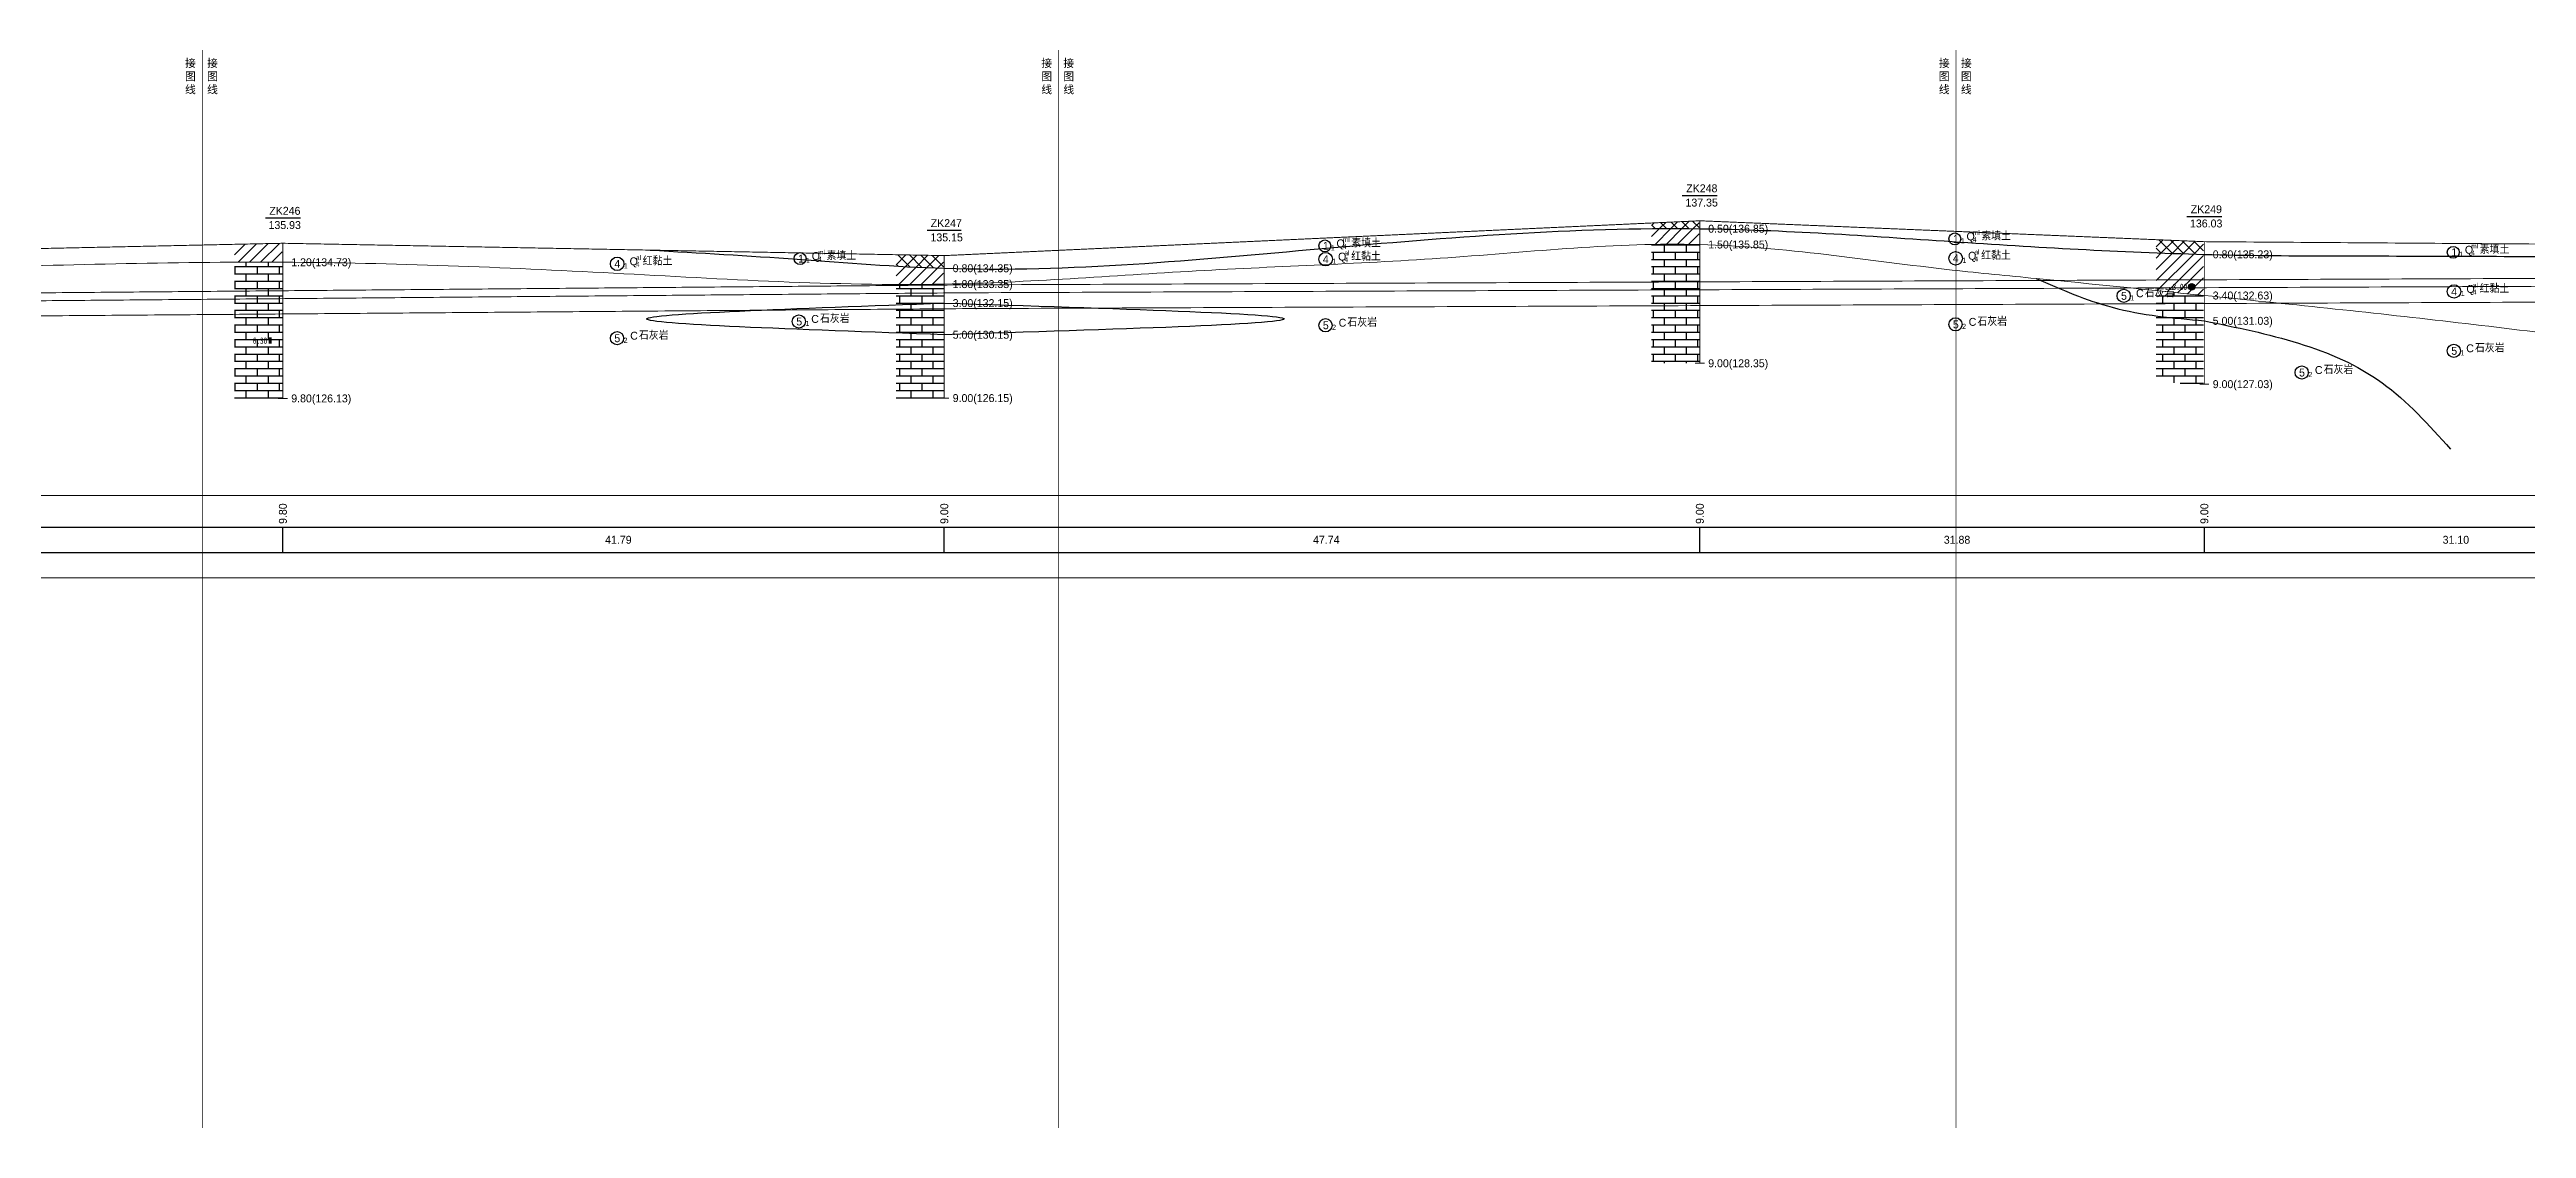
# Model space of a CAD drawing. Header units: inches. Extents: x -205 to 12199, y -11610 to -150.
# Drawn here: x 2405 to 3188, y -11604 to -11264 of the extents above; entities that cross this region are included whole.
import ezdxf

# ---------------------------------------------------------------- set-up
doc = ezdxf.new("R2010")
doc.units = ezdxf.units.IN
doc.header["$MEASUREMENT"] = 0
for name, pattern in [('ACAD_ISO03W100', [30, 12, -18]), ('ACAD_ISO05W100', [34, 24, -3, 0.5, -3, 0.5, -3]), ('ACAD_ISO12W100', [21, 12, -3, 0, -3, 0, -3])]:
    doc.linetypes.add(name, pattern=pattern)
for name, color, linetype in [('GiCAD_PouMian', 7, 'Continuous'), ('GICAD_QUYANG', 7, 'Continuous'), ('地质-地层符号', 3, 'Continuous'), ('地质-地层线', 7, 'Continuous'), ('地质-地面线', 7, 'Continuous'), ('地质-填充花纹', 4, 'Continuous'), ('地质-文字', 7, 'Continuous'), ('地质-标注栏', 7, 'Continuous'), ('地质-钻孔', 7, 'Continuous'), ('管底', 7, 'Continuous'), ('红线', 1, 'ACAD_ISO05W100')]:
    doc.layers.add(name, color=color, linetype=linetype)
doc.styles.add('LZ_PMT_LINE', font='', dxfattribs={"height": 2})
doc.styles.get("Standard").update_dxf_attribs({"font": ''})
doc.styles.add('地层编号', font='Comfont.shx', dxfattribs={"width": 0.7, "height": 2.5, "bigfont": 'Hztxt12a.shx'})
doc.styles.add('层底标注', font='Comfont.shx', dxfattribs={"width": 0.7, "height": 2.5, "bigfont": 'Hztxt12a.shx'})
doc.styles.add('岩土名称', font='Comfont.shx', dxfattribs={"width": 0.7, "height": 2.5, "bigfont": 'Hztxt12a.shx'})
doc.styles.add('时代', font='Comfont.shx', dxfattribs={"width": 0.7, "height": 2.5, "bigfont": 'Hztxt12a.shx'})
doc.styles.add('标注栏数据', font='Comfont.shx', dxfattribs={"width": 0.7, "height": 2.5, "bigfont": 'Hztxt12a.shx'})
doc.styles.add('钻孔标注', font='Comfont.shx', dxfattribs={"width": 0.7, "height": 2.5, "bigfont": 'Hztxt12a.shx'})
doc.styles.get('LZ_PMT_LINE').set_extended_font_data('SimSun')
doc.styles.get('Standard').set_extended_font_data('SimSun')
doc.linetypes.add('bzhjcx', pattern='A,0.001,[2,XX1.shx,S=1,R=0,X=1,Y=0],-2', length=2.001)
doc.linetypes.add('swx', pattern='A,7,-1.5,["●",LZ_PMT_LINE,S=0.05,R=0,X=0,Y=0],-1.5', length=10)
pattern_1 = [(0, (0, 0), (0, 2.3), []), (90, (0, 0), (-3.5, 2.3), [2.3, -2.3])]
pattern_2 = [(45, (0, 0), (-1.76776695, 1.76776695), [])]
pattern_3 = [(45, (0, 0), (-1.76776695, 1.76776695), []), (135, (0, 0), (-1.76776695, -1.76776695), [])]

# ---------------------------------------------------------------- blocks, each defined once
blk = doc.blocks.new('gkqy_yan.dwg不标', base_point=(0, -1))
at = {"color": 7}
blk.add_solid([(-0.5, -2), (-0.5, 0), (0.5, -2), (0.5, 0)], dxfattribs=at)
blk = doc.blocks.new('gkqy_yuan.dwg不标')
at = {"layer": 'GiCAD_PouMian'}
h = blk.add_hatch(color=7, dxfattribs=at)
edge = h.paths.add_edge_path()
edge.add_arc((0, 0), 1, 0, 360)
at = {"layer": 'GICAD_QUYANG', "color": 7}
blk.add_circle((0, 0), 1, dxfattribs=at)

msp = doc.modelspace()

# ---------------------------------------------------------------- hatches: boundary and pattern name
at = {"layer": '地质-填充花纹', "linetype": 'Continuous'}
h = msp.add_hatch(dxfattribs=at)
h.set_pattern_fill('GKSTT', scale=0.5, style=0, pattern_type=2)
h.set_pattern_definition(pattern_3)
h.paths.add_polyline_path([(2926.42896, -11320.1128), (2917.12298, -11320.06632), (2912.12307, -11320.09403), (2911.42896, -11320.10264), (2911.42896, -11318.31688), (2926.42896, -11317.62557)])
h = msp.add_hatch(dxfattribs=at)
h.set_pattern_fill('GKNXT', scale=0.5, style=0, pattern_type=2)
h.set_pattern_definition(pattern_2)
h.paths.add_polyline_path([(2926.42896, -11320.1128), (2926.42896, -11325.11156), (2916.97339, -11325.01737), (2911.9738, -11325.07834), (2911.42896, -11325.09218), (2911.42896, -11320.10264), (2912.12307, -11320.09403), (2917.12298, -11320.06632)])
h = msp.add_hatch(dxfattribs=at)
h.set_pattern_fill('GKNXT', scale=0.5, style=0, pattern_type=2)
h.set_pattern_definition(pattern_2)
h.paths.add_polyline_path([(2478.7986, -11330.71332), (2473.40766, -11330.69603), (2468.40766, -11330.69719), (2463.7986, -11330.71224), (2463.7986, -11325.04621), (2478.7986, -11324.71957)])
h = msp.add_hatch(dxfattribs=at)
h.set_pattern_fill('GKSTT', scale=0.5, style=0, pattern_type=2)
h.set_pattern_definition(pattern_3)
h.paths.add_polyline_path([(2687.75074, -11328.60945), (2687.75074, -11332.60445), (2681.48008, -11332.36204), (2676.48616, -11332.1159), (2672.75074, -11331.90342), (2672.75074, -11328.32948)])
h = msp.add_hatch(dxfattribs=at)
h.set_pattern_fill('GKSHY', scale=0.5, style=0, pattern_type=2)
h.set_pattern_definition(pattern_1)
h.paths.add_polyline_path([(2926.42896, -11325.11156), (2926.42896, -11362.61406), (2911.42896, -11362.61406), (2911.42896, -11325.09218), (2911.9738, -11325.07834), (2916.97339, -11325.01737)])
h = msp.add_hatch(dxfattribs=at)
h.set_pattern_fill('GKSTT', scale=0.5, style=0, pattern_type=2)
h.set_pattern_definition(pattern_3)
h.paths.add_polyline_path([(3085.81294, -11324.20374), (3085.81294, -11328.20665), (3076.26673, -11327.92236), (3071.26989, -11327.74439), (3070.81294, -11327.72645), (3070.81294, -11323.5826)])
h = msp.add_hatch(dxfattribs=at)
h.set_pattern_fill('GKNXT', scale=0.5, style=0, pattern_type=2)
h.set_pattern_definition(pattern_2)
h.paths.add_polyline_path([(3071.26989, -11327.74439), (3076.26673, -11327.92236), (3085.81294, -11328.20665), (3085.81294, -11341.18845), (3077.70837, -11340.35699), (3072.73446, -11339.84683), (3070.81294, -11339.65008), (3070.81294, -11327.72645)])
h = msp.add_hatch(dxfattribs=at)
h.set_pattern_fill('GKSHY', scale=0.5, style=0, pattern_type=2)
h.set_pattern_definition(pattern_1)
h.paths.add_polyline_path([(2478.7986, -11330.71332), (2478.7986, -11373.71412), (2463.7986, -11373.71412), (2463.7986, -11330.71224), (2468.40766, -11330.69719), (2473.40766, -11330.69603)])
h = msp.add_hatch(dxfattribs=at)
h.set_pattern_fill('GKNXT', scale=0.5, style=0, pattern_type=2)
h.set_pattern_definition(pattern_2)
h.paths.add_polyline_path([(2676.48616, -11332.1159), (2681.48008, -11332.36204), (2687.75074, -11332.60445), (2687.75074, -11337.61694), (2678.44352, -11337.72194), (2673.44354, -11337.72529), (2672.75074, -11337.7211), (2672.75074, -11331.90342)])
h = msp.add_hatch(dxfattribs=at)
h.set_pattern_fill('GKSHY', scale=0.5, style=0, pattern_type=2)
h.set_pattern_definition(pattern_1)
h.paths.add_polyline_path([(2687.75074, -11343.62299), (2678.71673, -11343.94372), (2673.71988, -11344.12213), (2672.75074, -11344.15698), (2672.75074, -11337.7211), (2673.44354, -11337.72529), (2678.44352, -11337.72194), (2687.75074, -11337.61694)])
h = msp.add_hatch(dxfattribs=at)
h.set_pattern_fill('GKSHY', scale=0.5, style=0, pattern_type=2)
h.set_pattern_definition(pattern_1)
h.paths.add_polyline_path([(2687.75074, -11353.60525), (2683.00387, -11353.4369), (2678.00703, -11353.25924), (2673.01022, -11353.08068), (2672.75074, -11353.07133), (2672.75074, -11344.15698), (2673.71988, -11344.12213), (2678.71673, -11343.94372), (2687.75074, -11343.62299)])
h = msp.add_hatch(dxfattribs=at)
h.set_pattern_fill('GKSHY', scale=0.5, style=0, pattern_type=2)
h.set_pattern_definition(pattern_1)
h.paths.add_polyline_path([(3072.73446, -11339.84683), (3077.70837, -11340.35699), (3085.81294, -11341.18845), (3085.81294, -11349.1512), (3078.89449, -11347.41056), (3074.0456, -11346.19061), (3070.81294, -11345.37729), (3070.81294, -11339.65008)])
h = msp.add_hatch(dxfattribs=at)
h.set_pattern_fill('GKSHY', scale=0.5, style=0, pattern_type=2)
h.set_pattern_definition(pattern_1)
h.paths.add_polyline_path([(3074.0456, -11346.19061), (3078.89449, -11347.41056), (3085.81294, -11349.1512), (3085.81294, -11369.20374), (3079.42188, -11368.93911), (3072.78085, -11368.66411), (3070.81294, -11368.58261), (3070.81294, -11345.37729)])
h = msp.add_hatch(dxfattribs=at)
h.set_pattern_fill('GKSHY', scale=0.5, style=0, pattern_type=2)
h.set_pattern_definition(pattern_1)
h.paths.add_polyline_path([(2673.01022, -11353.08068), (2678.00703, -11353.25924), (2683.00387, -11353.4369), (2687.75074, -11353.60525), (2687.75074, -11373.61412), (2672.75074, -11373.61412), (2672.75074, -11353.07133)])

# ---------------------------------------------------------------- linework, layer by layer
at = {"layer": '地质-地层符号', "color": 7, "linetype": 'Continuous'}
for centre, major_axis in [((3007.24595, -11323.33907), (0, 1.875)), ((2584.64967, -11331.21412), (0, 2.125)), ((2642.44192, -11329.54745), (0, 1.875)), ((2808.21485, -11325.5391), (0, 1.875)), ((2808.46485, -11329.73776), (0, 2.125)), ((3007.49595, -11329.46407), (0, 2.125)), ((3164.68951, -11327.56409), (0, 1.875)), ((3164.93951, -11339.93909), (0, 2.125)), ((3060.58227, -11341.31308), (0, 2.08333)), ((2584.608, -11354.7141), (0, 2.08333)), ((2642.06984, -11349.41412), (0, 2.08333)), ((2808.42318, -11350.61276), (0, 2.08333)), ((3007.45428, -11350.33907), (0, 2.08333)), ((3164.89785, -11358.68911), (0, 2.08333)), ((3116.82143, -11365.55003), (0, 2.08333))]:
    msp.add_ellipse(centre, major_axis=major_axis, ratio=1, dxfattribs=at)
at = {"layer": '地质-地层线', "color": 7, "lineweight": 25}
msp.add_spline([(2595.13311, -11326.88079), (2641.56693, -11329.74745), (2688.00074, -11332.61412), (2807.33985, -11326.36409), (2926.67896, -11320.11406), (3006.37095, -11324.16407), (3086.06294, -11328.21409), (3163.81452, -11328.7641), (3241.5661, -11329.3141), (3346.44371, -11328.9641), (3451.32133, -11328.6141), (3556.19895, -11328.2641), (3683.99901, -11330.86411), (3811.79908, -11333.46412), (3896.37218, -11332.36409), (3980.94527, -11331.26405), (4079.44148, -11327.48074), (4177.93769, -11323.69742), (4276.4339, -11319.91411), (4370.23936, -11319.16409), (4464.04483, -11318.41407), (4561.42836, -11322.26409), (4658.81188, -11326.1141), (4772.33121, -11328.7141), (4885.85053, -11331.3141), (4999.36986, -11333.91411), (5097.83977, -11330.0391), (5196.30967, -11326.16409)], degree=3, dxfattribs=at)
at = {"layer": '地质-地层线', "color": 7, "linetype": 'bzhjcx', "lineweight": 0}
msp.add_spline([(1106.15112, -11342.71405), (1142.36705, -11346.48905), (1178.58297, -11350.26405), (1273.33769, -11352.81408), (1368.0924, -11355.3641), (1442.62576, -11357.63076), (1517.15912, -11359.89741), (1591.69249, -11362.16406), (1689.29214, -11349.48906), (1786.8918, -11336.81407), (1875.79402, -11335.96406), (1964.69624, -11335.11406), (2053.59846, -11334.26405), (2160.70242, -11334.28908), (2267.80638, -11334.31411), (2373.42749, -11332.51412), (2479.0486, -11330.71412), (2583.52467, -11334.16412), (2688.00074, -11337.61412), (2767.56014, -11333.44743), (2847.11955, -11329.28074), (2926.67896, -11325.11406), (3006.37095, -11333.16408), (3032.93495, -11335.84741), (3086.06294, -11341.21409), (3163.81452, -11349.5141), (3241.5661, -11357.8141), (3320.22431, -11360.8016), (3398.88252, -11363.7891), (3477.54074, -11366.7766), (3556.19895, -11369.7641), (3641.39899, -11366.33077), (3724.66268, -11362.97548), (3726.59904, -11362.89745), (3811.79908, -11359.46412), (3896.37218, -11364.36409), (3980.94527, -11369.26405), (4054.81743, -11360.42656), (4128.68958, -11351.58908), (4149.79591, -11349.06408), (4202.56174, -11342.75159), (4276.4339, -11333.91411), (4356.83858, -11346.98552), (4370.23936, -11349.16409), (4464.04483, -11364.41407), (4561.42836, -11361.51409), (4658.81188, -11358.6141), (4743.95138, -11355.8141), (4829.09087, -11353.0141), (4914.23037, -11350.21411), (4999.36986, -11347.41411), (5097.83977, -11351.7891), (5196.30967, -11356.16409), (5253.95892, -11349.21409), (5311.60817, -11342.26408), (5419.55451, -11340.71409), (5527.50085, -11339.16409), (5621.70536, -11345.18908), (5715.90987, -11351.21408)], degree=3, dxfattribs=at)
at = {"layer": '地质-地层线', "color": 7}
for points in [[(3032.93495, -11335.84741), (3056.97544, -11344.93882), (3086.06294, -11349.21409)], [(2688.00074, -11353.61412), (2593.97227, -11348.61412), (2688.00074, -11343.61412)], [(2688.00074, -11343.61412), (2795.40594, -11348.61412), (2688.00074, -11353.61412)], [(3086.06294, -11349.21409), (3142.28208, -11368.81596), (3163.81352, -11389.70914)]]:
    msp.add_spline(points, degree=3, dxfattribs=at)
at = {"layer": '地质-地面线', "color": 7, "linetype": 'Continuous', "const_width": 0.3}
msp.add_lwpolyline([(459.5241, -11344.36409), (479.5241, -11344.36409), (791.92348, -11342.86407), (961.28742, -11337.61406), (1178.58297, -11345.26405), (1368.0924, -11338.3641), (1591.69249, -11343.16406), (1786.8918, -11334.81407), (2053.59846, -11325.26405), (2267.80638, -11329.31411), (2479.0486, -11324.71412), (2688.00074, -11328.61412), (2926.67896, -11317.61406), (3086.06294, -11324.21409), (3241.5661, -11325.3141), (3556.19895, -11324.7641), (3811.79908, -11325.96412), (3980.94527, -11327.76405)], dxfattribs=at)
at = {"layer": '地质-标注栏', "color": 7, "linetype": 'Continuous', "const_width": 0.3}
for points in [[(419.52411, -11404.36426), (12199.09231, -11404.36426)], [(419.52411, -11430.36426), (12199.09231, -11430.36426)]]:
    msp.add_lwpolyline(points, dxfattribs=at)
at = {"layer": '地质-标注栏', "color": 7, "linetype": 'Continuous'}
for points in [[(419.52411, -11414.36426), (12199.09231, -11414.36426)], [(2479.0486, -11422.36426), (2479.0486, -11414.36426)], [(2479.0486, -11422.36426), (2479.0486, -11414.36426)], [(2688.00074, -11422.36426), (2688.00074, -11414.36426)], [(2688.00074, -11422.36426), (2688.00074, -11414.36426)], [(2926.67896, -11422.36426), (2926.67896, -11414.36426)], [(2926.67896, -11422.36426), (2926.67896, -11414.36426)], [(3086.06294, -11422.36426), (3086.06294, -11414.36426)], [(3086.06294, -11422.36426), (3086.06294, -11414.36426)], [(419.52411, -11422.36426), (12199.09231, -11422.36426)]]:
    msp.add_lwpolyline(points, dxfattribs=at)
at = {"layer": '地质-钻孔', "color": 7, "linetype": 'Continuous'}
for p, q in [((2921.14917, -11309.61426), (2932.20874, -11309.61426)), ((2473.5188, -11316.71387), (2484.57837, -11316.71387)), ((2682.6377, -11320.61426), (2693.36377, -11320.61426)), ((3080.5332, -11316.21387), (3091.59277, -11316.21387))]:
    msp.add_line(p, q, dxfattribs=at)
at = {"layer": '地质-钻孔', "color": 7, "const_width": 0.3, "flags": 128}
for points in [[(2926.67896, -11317.61406), (2926.67896, -11362.61406)], [(2479.0486, -11324.71412), (2479.0486, -11373.71412)], [(2688.00074, -11328.61412), (2688.00074, -11373.61412)], [(3086.06294, -11324.21409), (3086.06294, -11369.21409)]]:
    msp.add_lwpolyline(points, dxfattribs=at)
at = {"layer": '地质-钻孔', "color": 7, "linetype": 'Continuous', "const_width": 0.3, "flags": 128}
for points in [[(2925.17896, -11362.61406), (2928.17896, -11362.61406)], [(3084.56294, -11369.21409), (3087.56294, -11369.21409)], [(2477.5486, -11373.71412), (2480.5486, -11373.71412)], [(2686.50074, -11373.61412), (2689.50074, -11373.61412)]]:
    msp.add_lwpolyline(points, dxfattribs=at)
at = {"layer": '管底', "linetype": 'ACAD_ISO12W100', "const_width": 0.3}
msp.add_lwpolyline([(459.512, -11362.87056), (2694.53145, -11345.35696), (5007.02942, -11335.86537), (6821.8012, -11327.86442), (7998.19706, -11322.86387), (9188.66065, -11317.27629), (12189.51642, -11291.41155)], dxfattribs=at)
at = {"layer": '管底', "linetype": 'swx', "const_width": 0.3}
for points in [[(775.59398, -11354.36011), (2694.48381, -11337.85709), (5006.99863, -11328.36543), (6821.76814, -11320.36449), (7998.16518, -11315.36394), (9188.61073, -11309.77644), (12189.45177, -11283.91182)], [(775.61548, -11356.86002), (2694.49969, -11340.35705), (5007.0089, -11330.86541), (6821.77916, -11322.86447), (7998.17581, -11317.86392), (9188.62737, -11312.27639), (12189.47332, -11286.41173)]]:
    msp.add_lwpolyline(points, dxfattribs=at)
at = {"layer": '红线', "linetype": 'ACAD_ISO03W100', "ltscale": 0.4, "const_width": 0.2}
for points in [[(2453.60098, -11263.63427), (2453.60098, -11604.1861)], [(2724.10689, -11263.63427), (2724.10689, -11604.1861)], [(3007.63433, -11263.63427), (3007.63433, -11604.1861)]]:
    msp.add_lwpolyline(points, dxfattribs=at)

# ---------------------------------------------------------------- block references
at = {"layer": '管底', "color": 7, "linetype": 'Continuous'}
for name, p in [('gkqy_yuan.dwg不标', (3082.06294, -11338.46409)), ('gkqy_yan.dwg不标', (2475.0486, -11355.46412))]:
    msp.add_blockref(name, p, dxfattribs=at)

# ---------------------------------------------------------------- texts
at = {"layer": '地质-地层符号', "color": 7, "linetype": 'Continuous'}
for s, height, style, p in [('1', 2.5, '地层编号', (3006.62095, -11324.58907)), ('Q', 2.5, '时代', (3010.93345, -11323.78907)), ('素填土', 2.5, '岩土名称', (3015.60012, -11323.78907)), ('4', 2.5, '地层编号', (2583.77467, -11332.46412)), ('Q', 2.5, '时代', (2588.58717, -11331.66412)), ('红黏土', 2.5, '岩土名称', (2592.71217, -11331.66412)), ('1', 2.5, '地层编号', (2641.81692, -11330.79745)), ('1', 1.625, '地层编号', (2644.31692, -11330.99745)), ('Q', 2.5, '时代', (2646.12942, -11329.99745)), ('素填土', 2.5, '岩土名称', (2650.79609, -11329.99745)), ('4', 2.5, '地层编号', (2807.58985, -11330.98776)), ('1', 2.5, '地层编号', (2807.58985, -11326.7891)), ('1', 1.625, '地层编号', (2810.08985, -11326.9891)), ('1', 1.625, '地层编号', (2810.58985, -11331.18776)), ('Q', 2.5, '时代', (2811.90235, -11325.9891)), ('Q', 2.5, '时代', (2812.40235, -11330.18776)), ('红黏土', 2.5, '岩土名称', (2816.52735, -11330.18776)), ('素填土', 2.5, '岩土名称', (2816.56902, -11325.9891)), ('4', 2.5, '地层编号', (3006.62095, -11330.71407)), ('1', 1.625, '地层编号', (3009.12095, -11324.78907)), ('1', 1.625, '地层编号', (3009.62095, -11330.91407)), ('Q', 2.5, '时代', (3011.43345, -11329.91407)), ('红黏土', 2.5, '岩土名称', (3015.55845, -11329.91407)), ('1', 2.5, '地层编号', (3164.06451, -11328.81409)), ('1', 1.625, '地层编号', (3166.56451, -11329.01409)), ('Q', 2.5, '时代', (3168.37701, -11328.01409)), ('素填土', 2.5, '岩土名称', (3173.04368, -11328.01409)), ('1', 1.625, '地层编号', (2586.77467, -11332.66412)), ('Q', 2.5, '时代', (3168.87701, -11340.38909)), ('红黏土', 2.5, '岩土名称', (3173.00201, -11340.38909)), ('5', 2.5, '地层编号', (3059.74894, -11342.56308)), ('1', 1.625, '地层编号', (3062.66561, -11342.76308)), ('C', 2.5, '时代', (3064.47811, -11341.76308)), ('石灰岩', 2.5, '岩土名称', (3067.22811, -11341.76308)), ('4', 2.5, '地层编号', (3164.06451, -11341.18909)), ('1', 1.625, '地层编号', (3167.06451, -11341.38909)), ('5', 2.5, '地层编号', (2583.77467, -11355.9641)), ('C', 2.5, '时代', (2588.77467, -11355.1641)), ('石灰岩', 2.5, '岩土名称', (2591.52467, -11355.1641)), ('5', 2.5, '地层编号', (2641.2365, -11350.66412)), ('1', 1.625, '地层编号', (2644.15317, -11350.86412)), ('C', 2.5, '时代', (2645.96567, -11349.86412)), ('石灰岩', 2.5, '岩土名称', (2648.71567, -11349.86412)), ('5', 2.5, '地层编号', (2807.58985, -11351.86276)), ('2', 1.625, '地层编号', (2810.50652, -11352.06276)), ('C', 2.5, '时代', (2812.58985, -11351.06276)), ('石灰岩', 2.5, '岩土名称', (2815.33985, -11351.06276)), ('5', 2.5, '地层编号', (3006.62095, -11351.58907)), ('2', 1.625, '地层编号', (3009.53762, -11351.78907)), ('C', 2.5, '时代', (3011.62095, -11350.78907)), ('石灰岩', 2.5, '岩土名称', (3014.37095, -11350.78907)), ('2', 1.625, '地层编号', (2586.69133, -11356.1641)), ('5', 2.5, '地层编号', (3164.06451, -11359.93911)), ('1', 1.625, '地层编号', (3166.98118, -11360.13911)), ('C', 2.5, '时代', (3168.79368, -11359.13911)), ('石灰岩', 2.5, '岩土名称', (3171.54368, -11359.13911)), ('5', 2.5, '地层编号', (3115.9881, -11366.80003)), ('2', 1.625, '地层编号', (3118.90477, -11367.00003)), ('C', 2.5, '时代', (3120.9881, -11366.00003)), ('石灰岩', 2.5, '岩土名称', (3123.7381, -11366.00003))]:
    msp.add_text(s, height=height, dxfattribs=dict(at, style=style)).set_placement(p)
at = {"layer": '地质-地层符号', "color": 7, "linetype": 'Continuous', "style": '时代', "width": 0.8}
for s, p in [('ml', (3012.96678, -11322.12241)), ('al', (2590.6205, -11329.99745)), ('4', (2648.16276, -11330.49745)), ('ml', (2648.16276, -11328.33079)), ('4', (2813.93568, -11326.4891)), ('ml', (2813.93568, -11324.32243)), ('4', (2814.43568, -11330.68776)), ('al', (2814.43568, -11328.5211)), ('4', (3012.96678, -11324.28907)), ('4', (3013.46678, -11330.41407)), ('al', (3013.46678, -11328.24741)), ('4', (3170.41035, -11328.51409)), ('ml', (3170.41035, -11326.34742)), ('4', (2590.6205, -11332.16412)), ('al', (3170.91035, -11338.72242)), ('4', (3170.91035, -11340.88909))]:
    msp.add_text(s, height=1.5, dxfattribs=at).set_placement(p)
at = {"layer": '地质-文字', "color": 7, "linetype": 'Continuous', "style": '层底标注'}
for s, p in [('0.50(136.85)', (2929.32896, -11321.36406)), ('1.20(134.73)', (2481.6986, -11331.96412)), ('1.50(135.85)', (2929.32896, -11326.36406)), ('0.80(135.23)', (3088.71294, -11329.46409)), ('0.80(134.35)', (2690.65074, -11333.86412)), ('1.80(133.35)', (2690.65074, -11338.86412)), ('3.00(132.15)', (2690.65074, -11344.86412)), ('3.40(132.63)', (3088.71294, -11342.46409)), ('5.00(130.15)', (2690.65074, -11354.86412)), ('5.00(131.03)', (3088.71294, -11350.46409)), ('9.00(128.35)', (2929.32896, -11363.86406)), ('9.00(127.03)', (3088.71294, -11370.46409)), ('9.80(126.13)', (2481.6986, -11374.96412)), ('9.00(126.15)', (2690.65074, -11374.86412))]:
    msp.add_text(s, height=2.5, dxfattribs=at).set_placement(p)
at = {"layer": '地质-标注栏', "color": 7, "linetype": 'Continuous', "style": '标注栏数据'}
for s, p in [('9.80', (2480.2986, -11413.36426)), ('9.00', (2689.25074, -11413.36426)), ('9.00', (2927.92896, -11413.36426)), ('9.00', (3087.31294, -11413.36426))]:
    msp.add_text(s, height=2.5, rotation=90.0000025, dxfattribs=at).set_placement(p)
for s, p in [('41.79', (2580.84967, -11419.61426)), ('47.74', (2804.48985, -11419.61426)), ('31.88', (3003.75428, -11419.61426)), ('31.10', (3161.34368, -11419.61426))]:
    msp.add_text(s, height=2.5, dxfattribs=at).set_placement(p)
at = {"layer": '地质-钻孔', "color": 7, "linetype": 'Continuous', "style": '钻孔标注'}
for s, p in [('ZK248', (2922.3873, -11308.61406)), ('ZK246', (2474.75693, -11315.71412)), ('137.35', (2922.1492, -11313.11406)), ('ZK249', (3081.77127, -11315.21409)), ('135.93', (2474.51883, -11320.21412)), ('ZK247', (2683.70907, -11319.61412)), ('135.15', (2683.63764, -11324.11412)), ('136.03', (3081.53317, -11319.71409))]:
    msp.add_text(s, height=2.5, dxfattribs=at).set_placement(p)
at = {"layer": '管底', "color": 7, "linetype": 'Continuous', "width": 0.7}
for s, p in [('3.00', (3076.05847, -11339.46409)), ('6.30', (2469.54413, -11356.46412))]:
    msp.add_text(s, height=2, dxfattribs=at).set_placement(p)
at = {"layer": '红线', "char_height": 2.5, "attachment_point": 1}
for insert in [(2448.1406, -11266.57801), (2455.10592, -11266.57801), (2718.64651, -11266.57801), (2725.61183, -11266.57801), (3002.17395, -11266.57801), (3009.13927, -11266.57801)]:
    msp.add_mtext_dynamic_manual_height_columns('接图线', width=3.594619, gutter_width=12.5, heights=[0], dxfattribs=dict(at, insert=insert))

doc.saveas('drawing.dxf')
